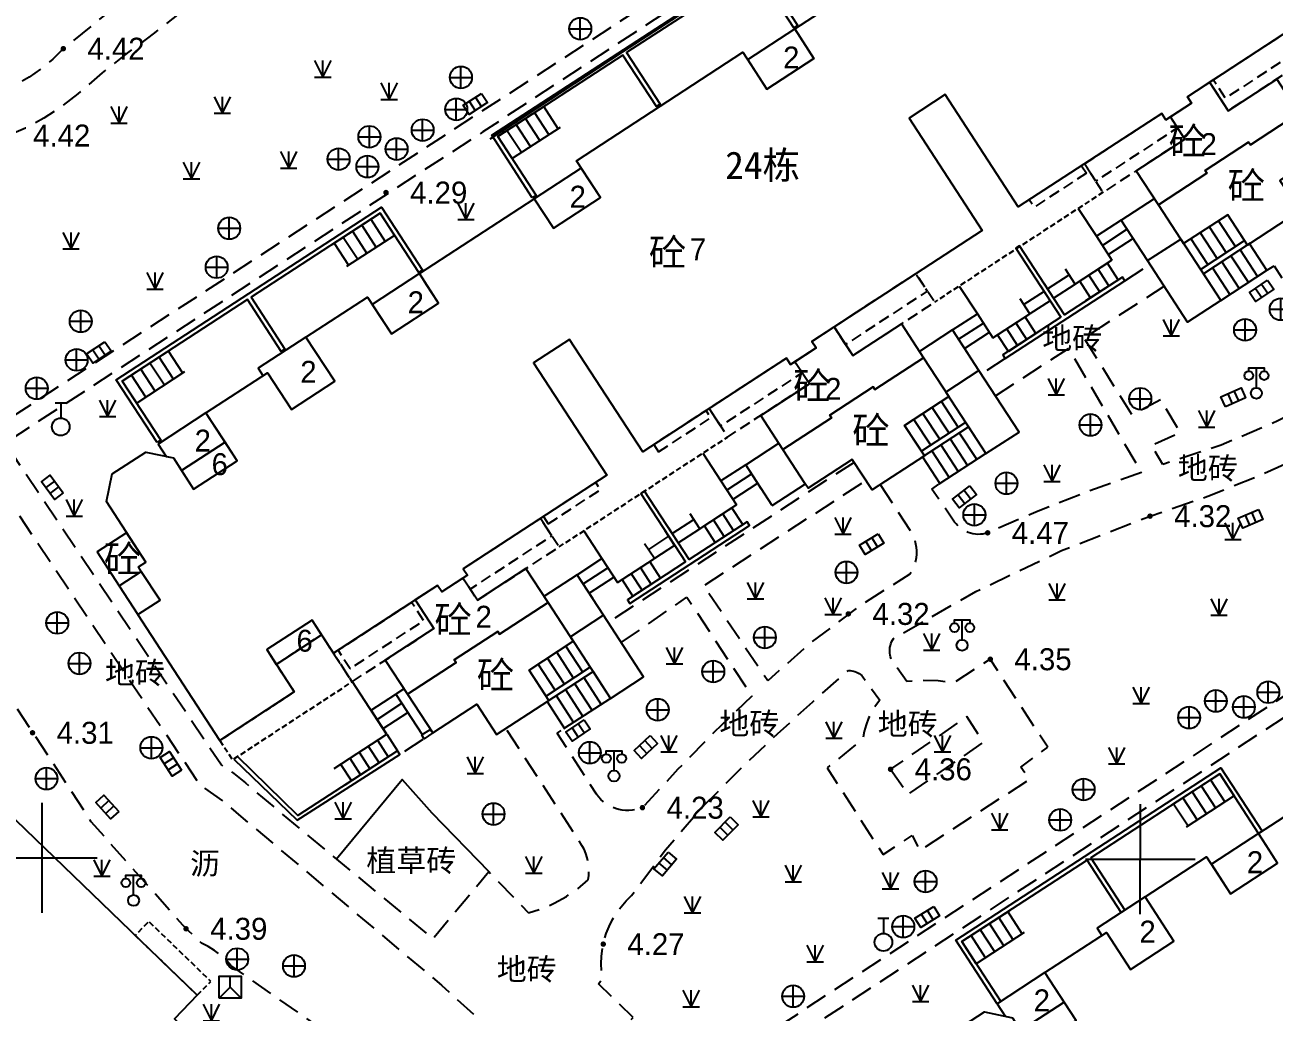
# Model space of a CAD drawing. Extents: x 99002 to 478558, y 2449839 to 2450453.
# Drawn here: x 478354.8 to 478411.7, y 2450006.7 to 2450051.6 of the extents above; entities that cross this region are included whole.
import ezdxf

# ---------------------------------------------------------------- set-up
doc = ezdxf.new("R2010")
doc.units = 0
doc.header["$LTSCALE"] = 0.5
for name, pattern in [('2', [0]), ('380403', [3, 2, -1]), ('380409-1', [1.5, 1, -0.5]), ('430600', [3, 2, -1])]:
    doc.linetypes.add(name, pattern=pattern)
doc.layers.get('0').update_dxf_attribs({"linetype": 'CONTINUOUS'})
for name, color, linetype in [('DEFAULT', 1, 'CONTINUOUS'), ('DMTZ', 3, 'CONTINUOUS'), ('TK', 7, 'CONTINUOUS'), ('ZBTZ', 3, 'CONTINUOUS'), ('交通线', 7, 'CONTINUOUS'), ('居民地点', 7, 'CONTINUOUS'), ('居民地线', 7, 'CONTINUOUS'), ('居民地面', 7, 'CONTINUOUS'), ('房屋面', 7, 'CONTINUOUS'), ('植被点', 114, 'CONTINUOUS'), ('管线点', 7, 'CONTINUOUS'), ('高程点', 7, 'CONTINUOUS')]:
    doc.layers.add(name, color=color, linetype=linetype)
doc.styles.add('方正中等线简体', font='FZZDXJW.TTF')
doc.styles.add('方正细等线简体', font='方正细等线简体.ttf')
doc.styles.add('等线体', font='simhei.ttf')
doc.styles.add('黑体', font='simhei.ttf')
doc.linetypes.add('1161', pattern='A,0,[149,AAA.SHX,S=0.15,R=0,X=0,Y=0],-1.6', length=1.6)
doc.linetypes.add('380202', pattern='A,4.5,[145,ss2007.shx,S=1,R=0,X=0,Y=1],4.5,-0.5,[146,ss2007.shx,S=1,R=0,X=0,Y=0],-0.5', length=10)
doc.linetypes.add('380203', pattern='A,8,-0.5,[147,ss2007.shx,S=1,R=0,X=0,Y=0],-1.5', length=10)

# ---------------------------------------------------------------- blocks, each defined once
blk = doc.blocks.new('3805011')
at = {"color": 0, "linetype": 'Continuous', "lineweight": -3, "flags": 128}
for points in [[(-0.7, 2), (-0.7, 2.3), (0.7, 2.3), (0.7, 2)], [(0, 0.5), (0, 2.3)]]:
    blk.add_lwpolyline(points, dxfattribs=at)
at = {"color": 0, "linetype": 'Continuous', "lineweight": -3}
for centre, radius in [((-0.7, 1.6), 0.4), ((0.7, 1.6), 0.4), ((0, 0), 0.5)]:
    blk.add_circle(centre, radius, dxfattribs=at)
blk = doc.blocks.new('8202001')
at = {"color": 0, "linetype": 'Continuous', "lineweight": -3, "flags": 128}
for points in [[(-0.75, 1.5), (0, 0)], [(0, 0), (0.75, 1.5)], [(0, 0), (0, 1.5)], [(-0.75, 0), (0.75, 0)]]:
    blk.add_lwpolyline(points, dxfattribs=at)
blk = doc.blocks.new('7201001')
at = {"linetype": '2'}
h = blk.add_hatch(color=0, dxfattribs=at)
edge = h.paths.add_edge_path(flags=0)
edge.add_arc((0, 0), 0.25, 0, 360)
blk = doc.blocks.new('5441011')
at = {"color": 0, "linetype": 'Continuous', "lineweight": -3, "flags": 128}
for points in [[(-1, 0), (1, 0)], [(0, -1), (0, 1)]]:
    blk.add_lwpolyline(points, dxfattribs=at)
at = {"color": 0, "linetype": 'Continuous', "lineweight": -3}
blk.add_circle((0, 0), 1, dxfattribs=at)
blk = doc.blocks.new('5441024')
at = {"color": 0, "linetype": 'Continuous', "lineweight": -3, "flags": 128}
blk.add_lwpolyline([(1, 0.5), (1, -0.5), (-1, -0.5), (-1, 0.5)], close=True, dxfattribs=at)
for points in [[(-0.33, 0.5), (-0.33, -0.5)], [(0.33, -0.5), (0.33, 0.5)]]:
    blk.add_lwpolyline(points, dxfattribs=at)
blk = doc.blocks.new('5430072')
at = {"color": 0, "linetype": 'Continuous', "lineweight": -3, "flags": 128}
for points in [[(-0.5, 2.2), (0.5, 2.2)], [(0, 2.2), (0, 0.8)]]:
    blk.add_lwpolyline(points, dxfattribs=at)
at = {"color": 0, "linetype": 'Continuous', "lineweight": -3}
blk.add_circle((0, 0), 0.8, dxfattribs=at)
blk = doc.blocks.new('5201054')
at = {"color": 0, "linetype": 'Continuous', "lineweight": -3, "flags": 128}
blk.add_lwpolyline([(-1, -1), (-1, 1), (1, 1), (1, -1)], close=True, dxfattribs=at)
for points in [[(-1, -1), (0, 0), (1, -1)], [(0, 0), (0, 1)]]:
    blk.add_lwpolyline(points, dxfattribs=at)

msp = doc.modelspace()

# ---------------------------------------------------------------- linework, layer by layer
at = {"layer": 'TK', "color": 7, "linetype": 'Continuous'}
for p, q in [((478355.594, 2450011.208), (478355.601, 2450016.208)), ((478405.595, 2450011.142), (478405.601, 2450016.142)), ((478353.097, 2450013.711), (478358.097, 2450013.704)), ((478403.098, 2450013.645), (478408.098, 2450013.638))]:
    msp.add_line(p, q, dxfattribs=at)
at = {"layer": 'ZBTZ', "color": 3, "linetype": '1161', "lineweight": -3, "flags": 128}
msp.add_lwpolyline([(478368.997, 2450013.657), (478371.993, 2450017.262), (478373.34, 2450015.754), (478375.928, 2450013.075)], dxfattribs=at)
at = {"layer": '交通线', "color": 4, "linetype": '430600', "lineweight": -3, "flags": 128}
for points in [[(478394.852, 2450081.681), (478396.459, 2450079.208), (478396.532, 2450079.068), (478396.616, 2450078.934), (478396.712, 2450078.809), (478396.819, 2450078.692), (478396.935, 2450078.586), (478397.061, 2450078.489), (478397.194, 2450078.405), (478397.334, 2450078.332), (478397.48, 2450078.271), (478397.631, 2450078.224), (478397.785, 2450078.189), (478397.941, 2450078.169), (478400.406, 2450079.355), (478402.823, 2450080.633), (478405.192, 2450082), (478405.394, 2450082.138), (478405.582, 2450082.294), (478405.757, 2450082.465), (478405.915, 2450082.652), (478406.056, 2450082.852), (478406.179, 2450083.063), (478406.282, 2450083.285), (478406.365, 2450083.515), (478406.427, 2450083.752), (478406.468, 2450083.993), (478406.693, 2450085.558), (478406.816, 2450087.135), (478406.836, 2450088.716), (478406.429, 2450089.681), (478405.943, 2450090.608), (478405.38, 2450091.491), (478404.744, 2450092.323), (478403.927, 2450093.7), (478403.122, 2450095.084), (478402.329, 2450096.474), (478400.955, 2450098.456), (478400.001, 2450099.911), (478399.18, 2450101.445), (478398.496, 2450103.045), (478397.852, 2450104.391), (478397.132, 2450105.699), (478396.339, 2450106.963), (478395.593, 2450107.7), (478394.779, 2450108.363), (478393.905, 2450108.944), (478390.337, 2450106.674), (478389.875, 2450106.657), (478389.416, 2450106.603), (478388.963, 2450106.514), (478388.518, 2450106.39), (478387.562, 2450105.785), (478374.708, 2450097.43), (478374.026, 2450096.992), (478370.6, 2450094.782), (478369.951, 2450094.324), (478357.607, 2450086.341), (478356.945, 2450085.872), (478353.521, 2450083.694), (478340.666, 2450075.287), (478340.002, 2450074.88), (478333.988, 2450070.987), (478331.952, 2450069.651), (478331.265, 2450068.957), (478330.641, 2450068.206), (478330.084, 2450067.404), (478329.599, 2450066.556), (478329.189, 2450065.669), (478328.858, 2450064.751), (478328.607, 2450063.807), (478328.44, 2450062.845), (478328.357, 2450061.872), (478328.358, 2450060.895), (478328.444, 2450059.922), (478328.614, 2450058.96), (478328.867, 2450058.017), (478329.201, 2450057.099), (478347.003, 2450039.842), (478348.907, 2450037.656), (478349.589, 2450036.674), (478362.784, 2450017.026), (478363.954, 2450016.185), (478364.642, 2450015.592), (478373.787, 2450007.903), (478379.173, 2450003.015), (478384.241, 2449998.212), (478396, 2449986.946), (478398.011, 2449985.022), (478399.229, 2449983.784), (478400.558, 2449982.665), (478401.986, 2449981.677), (478404.483, 2449979.905), (478416.492, 2449971.351), (478416.836, 2449970.999), (478422.449, 2449965.556), (478424.272, 2449963.329), (478425.508, 2449961.1), (478428.225, 2449958.523), (478431.459, 2449955.8), (478434.142, 2449954.42), (478445.956, 2449942.922), (478446.481, 2449942.456), (478447.043, 2449942.037), (478447.64, 2449941.668), (478448.266, 2449941.351), (478448.916, 2449941.089), (478449.587, 2449940.884), (478450.273, 2449940.737), (478450.969, 2449940.65), (478451.67, 2449940.622), (478452.371, 2449940.655), (478453.066, 2449940.748), (478453.751, 2449940.9), (478454.42, 2449941.11), (478455.7, 2449941.443), (478457.981, 2449944.485), (478458.148, 2449944.564), (478455.81, 2449948.415), (478457.924, 2449949.782), (478459.95, 2449951.084), (478462.127, 2449952.434), (478464.164, 2449953.762), (478466.248, 2449955.086), (478468.444, 2449956.513), (478471.843, 2449951.186)], [(478382.744, 2450052.306), (478415.139, 2450073.368), (478414.294, 2450075.898), (478413.395, 2450078.137), (478413.225, 2450078.504), (478413.025, 2450078.854), (478412.795, 2450079.187), (478412.539, 2450079.499), (478412.256, 2450079.787), (478411.951, 2450080.051), (478411.624, 2450080.288), (478411.278, 2450080.497), (478410.916, 2450080.675), (478410.54, 2450080.822), (478410.153, 2450080.937), (478409.757, 2450081.018), (478409.356, 2450081.066), (478408.953, 2450081.079), (478408.549, 2450081.058), (478408.149, 2450081.003), (478407.909, 2450080.985), (478407.67, 2450080.945), (478407.437, 2450080.885), (478407.209, 2450080.804), (478406.99, 2450080.703), (478406.781, 2450080.583), (478406.583, 2450080.444), (478405.297, 2450079.653), (478403.985, 2450078.904), (478402.649, 2450078.199), (478400.678, 2450077.24), (478398.718, 2450076.259), (478396.769, 2450075.254), (478394.743, 2450074.13), (478392.793, 2450072.875), (478390.929, 2450071.497), (478390.641, 2450071.259), (478392.668, 2450068.212), (478394.751, 2450069.592), (478396.697, 2450066.692), (478390.623, 2450062.723), (478388.678, 2450065.664), (478390.741, 2450067.419), (478389.103, 2450069.992), (478388.12, 2450069.182), (478386.459, 2450067.782), (478384.689, 2450066.524), (478382.82, 2450065.416), (478380.866, 2450064.467), (478377.103, 2450062.588), (478374.569, 2450061.348), (478373.107, 2450060.627), (478371.681, 2450059.839), (478370.291, 2450058.987), (478368.701, 2450057.816), (478367.149, 2450056.594), (478365.637, 2450055.324), (478364.017, 2450053.904), (478362.358, 2450052.529), (478360.661, 2450051.202), (478359.486, 2450050.329), (478358.338, 2450049.42), (478357.219, 2450048.475), (478356.472, 2450047.883), (478355.676, 2450047.357), (478354.837, 2450046.902), (478353.962, 2450046.522), (478353.057, 2450046.219), (478352.13, 2450045.995), (478351.187, 2450045.852), (478351.056, 2450045.802), (478350.93, 2450045.741), (478350.809, 2450045.67), (478350.695, 2450045.588), (478350.589, 2450045.497), (478350.49, 2450045.397), (478350.401, 2450045.289), (478350.321, 2450045.174), (478350.251, 2450045.052), (478350.192, 2450044.925), (478350.145, 2450044.793), (478350.108, 2450044.658), (478350.084, 2450044.52), (478350.071, 2450044.38), (478350.07, 2450044.24), (478350.081, 2450044.101), (478350.104, 2450043.962), (478350.139, 2450043.827), (478350.186, 2450043.694), (478350.561, 2450043.279), (478347.97, 2450040.737), (478349.612, 2450038.845), (478350.702, 2450037.361), (478353.455, 2450033.263)], [(478417.899, 2450059.761), (478421.332, 2450062.401), (478420.894, 2450062.833), (478420.443, 2450063.253), (478419.981, 2450063.658), (478419.249, 2450064.252), (478418.574, 2450064.908), (478417.96, 2450065.622), (478417.412, 2450066.388), (478416.935, 2450067.2), (478416.533, 2450068.052), (478416.208, 2450068.935), (478415.964, 2450069.845), (478415.8, 2450070.751), (478415.608, 2450071.652), (478415.388, 2450072.547), (478404.979, 2450065.758), (478392.146, 2450057.456), (478388.003, 2450054.792), (478375.667, 2450046.742), (478353.919, 2450032.573), (478363.758, 2450017.934), (478364.321, 2450017.54), (478364.86, 2450017.114), (478365.372, 2450016.656), (478373.392, 2450010.02), (478375.928, 2450013.075), (478377.744, 2450011.195), (478378.341, 2450011.389), (478378.916, 2450011.639), (478379.465, 2450011.943), (478379.982, 2450012.298), (478380.462, 2450012.701), (478380.489, 2450012.903), (478380.497, 2450013.107), (478380.487, 2450013.311), (478380.459, 2450013.513), (478380.413, 2450013.711), (478380.35, 2450013.905), (478380.269, 2450014.093), (478380.172, 2450014.272), (478376.714, 2450019.591)], [(478359.037, 2450058.413), (478360.81, 2450055.684), (478360.882, 2450055.596), (478360.947, 2450055.503), (478361.003, 2450055.404), (478361.049, 2450055.3), (478361.087, 2450055.193), (478361.114, 2450055.083), (478361.132, 2450054.971), (478361.14, 2450054.858), (478361.138, 2450054.744), (478361.125, 2450054.632), (478361.103, 2450054.52), (478361.071, 2450054.411), (478361.029, 2450054.306), (478360.978, 2450054.204), (478360.919, 2450054.108), (478360.851, 2450054.017), (478360.775, 2450053.933), (478356.563, 2450050.522), (478356.083, 2450050.047), (478355.563, 2450049.616), (478355.008, 2450049.232), (478354.422, 2450048.897), (478353.809, 2450048.614), (478353.173, 2450048.386), (478351.692, 2450047.999), (478350.193, 2450047.682), (478348.682, 2450047.436), (478347.77, 2450047.425), (478346.861, 2450047.48), (478345.957, 2450047.6), (478344.208, 2450049.201), (478341.662, 2450046.622), (478330.538, 2450057.619), (478330.005, 2450061.922), (478329.933, 2450062.484), (478329.909, 2450063.05), (478329.932, 2450063.615), (478330.002, 2450064.177), (478330.119, 2450064.731), (478330.283, 2450065.273), (478330.49, 2450065.799), (478330.742, 2450066.307), (478331.034, 2450066.791), (478331.367, 2450067.249), (478331.736, 2450067.678), (478332.805, 2450068.367), (478333.134, 2450068.213), (478334.075, 2450068.865), (478336.324, 2450065.676), (478336.89, 2450066.01), (478337.709, 2450064.897), (478338.692, 2450065.536)], [(478397.838, 2449995.022), (478392.92, 2449991.671), (478391.604, 2449992.925), (478380.129, 2450003.952), (478382.509, 2450006.439), (478380.927, 2450007.97), (478381.106, 2450008.182), (478381.062, 2450008.53), (478381.047, 2450008.88), (478381.061, 2450009.23), (478381.105, 2450009.578), (478381.178, 2450009.921), (478381.279, 2450010.256), (478381.409, 2450010.582), (478381.565, 2450010.896), (478381.747, 2450011.195), (478381.954, 2450011.478), (478382.184, 2450011.743), (478382.436, 2450011.987), (478383.982, 2450014.068), (478385.676, 2450016.031), (478387.508, 2450017.866), (478389.08, 2450019.352), (478390.682, 2450020.806), (478392.312, 2450022.228), (478392.386, 2450022.227), (478392.459, 2450022.219), (478392.532, 2450022.205), (478392.602, 2450022.185), (478392.671, 2450022.158), (478392.738, 2450022.126), (478392.801, 2450022.089), (478392.861, 2450022.045), (478392.916, 2450021.997), (478392.968, 2450021.944), (478393.73, 2450020.875), (478393.536, 2450020.619), (478393.367, 2450020.345), (478393.225, 2450020.057), (478393.11, 2450019.756), (478393.023, 2450019.446), (478392.966, 2450019.129), (478391.338, 2450017.792), (478393.892, 2450013.849), (478395.212, 2450014.713), (478395.557, 2450014.045), (478400.549, 2450017.27), (478400.153, 2450017.83), (478401.379, 2450018.736), (478398.766, 2450022.742), (478397.098, 2450021.675), (478396.391, 2450021.755), (478395.68, 2450021.774), (478394.97, 2450021.731), (478394.287, 2450022.686), (478394.253, 2450022.766), (478394.225, 2450022.849), (478394.205, 2450022.933), (478394.192, 2450023.019), (478394.187, 2450023.106), (478394.189, 2450023.194), (478394.199, 2450023.28), (478394.216, 2450023.366), (478394.24, 2450023.449), (478394.271, 2450023.531), (478394.309, 2450023.609), (478394.354, 2450023.684), (478398.109, 2450025.824), (478402.01, 2450027.684), (478406.038, 2450029.252), (478408.665, 2450030.16), (478411.244, 2450031.196), (478413.768, 2450032.358), (478415.756, 2450033.407), (478417.652, 2450034.613), (478419.444, 2450035.969), (478420.769, 2450036.923), (478422.088, 2450037.884), (478423.403, 2450038.852), (478424.676, 2450040.124), (478425.954, 2450041.39), (478427.237, 2450042.651), (478427.874, 2450043.223), (478428.566, 2450043.728), (478429.305, 2450044.162), (478429.764, 2450044.073), (478430.23, 2450044.024), (478430.698, 2450044.014), (478431.165, 2450044.044), (478431.628, 2450044.114), (478432.083, 2450044.223), (478432.527, 2450044.371), (478432.957, 2450044.556), (478433.37, 2450044.776), (478433.762, 2450045.031), (478434.132, 2450045.318), (478434.475, 2450045.636), (478434.791, 2450045.982), (478435.075, 2450046.354), (478435.328, 2450046.748), (478435.545, 2450047.162), (478435.727, 2450047.594), (478435.871, 2450048.039), (478435.977, 2450048.495), (478437.3, 2450049.4), (478438.638, 2450050.283), (478439.991, 2450051.144), (478442.062, 2450052.35), (478444.015, 2450053.739), (478445.835, 2450055.298), (478447.661, 2450056.764), (478449.351, 2450058.385), (478450.893, 2450060.147), (478452.906, 2450059.695), (478456.49, 2450057.895)], [(478382.744, 2450052.306), (478353.455, 2450033.263)], [(478446.569, 2450043.421), (478426.908, 2450030.7), (478386.365, 2450004.225), (478385.698, 2450003.544)], [(478386.319, 2450003.007), (478386.951, 2450003.615), (478426.202, 2450029.286), (478426.914, 2450029.737), (478431.011, 2450032.396), (478443.129, 2450040.269), (478443.853, 2450040.689), (478446.982, 2450042.738)], [(478411.393, 2450040.455), (478411.684, 2450040.643), (478413.994, 2450037.064), (478414.113, 2450036.892), (478414.216, 2450036.71), (478414.303, 2450036.52), (478414.372, 2450036.323), (478414.424, 2450036.121), (478414.457, 2450035.915), (478414.472, 2450035.706), (478414.469, 2450035.498), (478414.447, 2450035.29), (478414.407, 2450035.085), (478414.348, 2450034.884), (478411.863, 2450033.584), (478409.281, 2450032.486), (478406.62, 2450031.6), (478406.105, 2450032.475), (478407.406, 2450033.069), (478406.52, 2450034.553), (478405.219, 2450033.849), (478403.038, 2450037.352), (478406.678, 2450039.723)], [(478404.894, 2450039.961), (478406.037, 2450040.706)], [(478399.003, 2450034.723), (478402.325, 2450036.887), (478405.644, 2450031.245), (478403.285, 2450030.395), (478400.952, 2450029.477), (478398.646, 2450028.492), (478398.537, 2450028.461), (478398.426, 2450028.439), (478398.314, 2450028.426), (478398.201, 2450028.423), (478398.088, 2450028.43), (478397.976, 2450028.447), (478397.866, 2450028.472), (478397.759, 2450028.508), (478397.655, 2450028.552), (478397.555, 2450028.605), (478397.46, 2450028.666), (478397.371, 2450028.735), (478397.288, 2450028.811), (478397.211, 2450028.895), (478397.142, 2450028.984), (478396.109, 2450030.485), (478396.429, 2450030.705)], [(478399.444, 2450036.418), (478398.359, 2450035.711)], [(478392.57, 2450031.7), (478381.368, 2450024.418)], [(478393.759, 2450030.696), (478395.206, 2450028.446), (478395.271, 2450028.3), (478395.324, 2450028.149), (478395.363, 2450027.994), (478395.389, 2450027.836), (478395.401, 2450027.677), (478395.399, 2450027.517), (478395.383, 2450027.358), (478395.353, 2450027.201), (478395.31, 2450027.048), (478395.253, 2450026.898), (478395.184, 2450026.754), (478395.102, 2450026.617), (478392.82, 2450025.169), (478390.658, 2450023.546), (478388.631, 2450021.758), (478385.715, 2450026.087), (478393.104, 2450030.879)], [(478366.369, 2450002.041), (478367.285, 2450002.975), (478367.986, 2450002.316), (478369.447, 2450003.703), (478370.365, 2450002.782), (478371.336, 2450003.802), (478364.19, 2450008.809), (478363.964, 2450009.06), (478363.716, 2450009.289), (478363.448, 2450009.494), (478363.162, 2450009.673), (478362.86, 2450009.824), (478362.153, 2450010.476), (478357.837, 2450015.341), (478353.072, 2450022.63), (478351.348, 2450025.169), (478350.815, 2450025.994)], [(478381.965, 2450023.503), (478384.95, 2450025.563), (478387.91, 2450021.066), (478386.197, 2450019.424), (478384.537, 2450017.731), (478382.929, 2450015.987), (478382.781, 2450015.934), (478382.628, 2450015.895), (478382.473, 2450015.869), (478382.316, 2450015.858), (478382.159, 2450015.86), (478382.002, 2450015.877), (478381.848, 2450015.908), (478381.697, 2450015.953), (478381.551, 2450016.011), (478381.411, 2450016.081), (478381.277, 2450016.164), (478381.151, 2450016.259), (478381.035, 2450016.365), (478380.928, 2450016.481), (478380.833, 2450016.605), (478379.046, 2450019.382), (478379.336, 2450019.569)], [(478372.935, 2450019.092), (478371.884, 2450018.408)]]:
    msp.add_lwpolyline(points, dxfattribs=at)
msp.add_lwpolyline([(478394.224, 2450017.735), (478395.022, 2450016.585), (478398.444, 2450018.955), (478397.7, 2450020.135)], close=True, dxfattribs=at)
at = {"layer": '居民地线', "color": 6, "linetype": 'Continuous', "lineweight": -3, "ltscale": 0.5, "flags": 128}
for points in [[(478377.914, 2450043.739), (478376.066, 2450046.584), (478388.138, 2450054.435), (478389.99, 2450051.586), (478389.823, 2450051.477), (478388.078, 2450054.16), (478382.21, 2450050.343), (478383.736, 2450047.996), (478383.569, 2450047.887), (478382.042, 2450050.234), (478376.342, 2450046.527), (478378.083, 2450043.849)], [(478360.834, 2450032.597), (478358.975, 2450035.458), (478371.047, 2450043.31), (478372.91, 2450040.445), (478372.742, 2450040.336), (478370.987, 2450043.035), (478365.119, 2450039.218), (478366.655, 2450036.856), (478366.487, 2450036.747), (478364.951, 2450039.109), (478359.25, 2450035.401), (478361.003, 2450032.708)], [(478373.379, 2450019.388), (478372.987, 2450019.125), (478372.878, 2450019.293), (478373.272, 2450019.551)], [(478364.322, 2450018.201), (478367.21, 2450015.422), (478371.884, 2450018.408), (478371.775, 2450018.576), (478367.244, 2450015.636), (478364.494, 2450018.313)], [(478399.072, 2450007.063), (478397.196, 2450009.951), (478409.268, 2450017.802), (478411.145, 2450014.916), (478410.977, 2450014.807), (478409.208, 2450017.527), (478403.34, 2450013.71), (478404.891, 2450011.325), (478404.723, 2450011.216), (478403.172, 2450013.601), (478397.472, 2450009.894), (478399.241, 2450007.173)]]:
    msp.add_lwpolyline(points, close=True, dxfattribs=at)
at = {"layer": '居民地线', "color": 6, "linetype": '380203', "lineweight": -3, "ltscale": 0.5, "flags": 128}
msp.add_lwpolyline([(478375.992, 2450046.414), (478382.028, 2450050.384), (478388.193, 2450054.392), (478388.999, 2450053.176)], dxfattribs=at)
at = {"layer": '居民地线', "color": 6, "linetype": 'Continuous', "lineweight": -3, "ltscale": 0.5, "flags": 128}
for points in [[(478376.342, 2450046.527), (478378.521, 2450047.944)], [(478378.673, 2450046.611), (478378.018, 2450047.617)], [(478379.092, 2450046.883), (478378.437, 2450047.89)], [(478377.835, 2450046.065), (478377.18, 2450047.072)], [(478378.254, 2450046.338), (478377.599, 2450047.345)], [(478376.996, 2450045.52), (478376.342, 2450046.527)], [(478377.416, 2450045.793), (478376.761, 2450046.799)], [(478379.176, 2450046.938), (478376.996, 2450045.52)], [(478368.807, 2450041.617), (478370.987, 2450043.035)], [(478370.149, 2450042.489), (478370.803, 2450041.483)], [(478370.568, 2450042.762), (478371.222, 2450041.756)], [(478370.987, 2450043.035), (478371.641, 2450042.029)], [(478404.724, 2450042.725), (478403.597, 2450041.992)], [(478405.433, 2450041.635), (478404.724, 2450042.725)], [(478409.575, 2450042.97), (478407.564, 2450041.66)], [(478409.926, 2450041.516), (478409.156, 2450042.697)], [(478410.345, 2450041.789), (478409.575, 2450042.97)], [(478369.31, 2450041.944), (478369.965, 2450040.938)], [(478371.641, 2450042.029), (478369.462, 2450040.61)], [(478369.73, 2450042.217), (478370.384, 2450041.21)], [(478403.597, 2450041.992), (478404.306, 2450040.901)], [(478404.997, 2450042.306), (478403.87, 2450041.572)], [(478409.088, 2450040.97), (478408.318, 2450042.152)], [(478409.507, 2450041.243), (478408.737, 2450042.425)], [(478368.891, 2450041.672), (478369.546, 2450040.665)], [(478401.975, 2450038.303), (478399.335, 2450036.585), (478399.444, 2450036.418), (478404.893, 2450039.962), (478404.784, 2450040.13), (478402.143, 2450038.412), (478400.098, 2450041.556), (478399.931, 2450041.446), (478401.975, 2450038.303)], [(478405.269, 2450041.887), (478404.142, 2450041.153)], [(478408.669, 2450040.697), (478407.899, 2450041.879)], [(478408.334, 2450040.479), (478410.345, 2450041.789)], [(478410.601, 2450041.67), (478408.465, 2450040.278)], [(478410.14, 2450041.37), (478410.932, 2450040.155)], [(478410.559, 2450041.643), (478411.351, 2450040.428)], [(478409.303, 2450040.824), (478410.094, 2450039.609)], [(478409.722, 2450041.097), (478410.513, 2450039.882)], [(478401.376, 2450039.592), (478402.357, 2450040.23)], [(478402.63, 2450039.811), (478402.188, 2450040.49)], [(478404.097, 2450040.765), (478402.63, 2450039.811)], [(478403.749, 2450039.466), (478403.258, 2450040.22)], [(478404.168, 2450039.738), (478403.677, 2450040.492)], [(478404.587, 2450040.01), (478404.097, 2450040.765)], [(478408.465, 2450040.278), (478409.256, 2450039.063)], [(478408.884, 2450040.551), (478409.675, 2450039.336)], [(478409.256, 2450039.063), (478411.393, 2450040.455)], [(478401.044, 2450039.735), (478401.485, 2450039.056)], [(478401.207, 2450039.852), (478401.649, 2450039.173)], [(478401.649, 2450039.173), (478402.63, 2450039.811)], [(478403.329, 2450039.193), (478402.839, 2450039.947)], [(478403.12, 2450039.057), (478404.587, 2450040.01)], [(478400.563, 2450038.456), (478400.122, 2450039.136)], [(478401.213, 2450039.476), (478400.291, 2450038.876)], [(478401.485, 2450039.056), (478400.563, 2450038.456)], [(478397.05, 2450037.724), (478398.177, 2450038.457)], [(478397.322, 2450037.304), (478398.45, 2450038.037)], [(478398.177, 2450038.457), (478398.886, 2450037.366)], [(478399.096, 2450037.502), (478400.563, 2450038.456)], [(478400.425, 2450037.294), (478399.934, 2450038.048)], [(478400.844, 2450037.567), (478400.354, 2450038.32)], [(478397.759, 2450036.634), (478397.05, 2450037.724)], [(478397.595, 2450036.885), (478398.723, 2450037.618)], [(478399.587, 2450036.748), (478399.096, 2450037.502)], [(478400.006, 2450037.021), (478399.515, 2450037.775)], [(478401.053, 2450037.703), (478399.587, 2450036.748)], [(478359.25, 2450035.401), (478361.43, 2450036.819)], [(478361.582, 2450035.485), (478360.927, 2450036.492)], [(478362.001, 2450035.758), (478361.346, 2450036.765)], [(478360.325, 2450034.667), (478359.67, 2450035.674)], [(478362.085, 2450035.812), (478359.905, 2450034.395)], [(478360.744, 2450034.94), (478360.089, 2450035.947)], [(478361.163, 2450035.213), (478360.508, 2450036.219)], [(478359.905, 2450034.395), (478359.25, 2450035.401)], [(478394.862, 2450033.384), (478396.873, 2450034.695)], [(478396.888, 2450033.022), (478396.119, 2450034.203)], [(478397.307, 2450033.295), (478396.538, 2450034.476)], [(478395.632, 2450032.203), (478394.862, 2450033.384)], [(478396.051, 2450032.476), (478395.281, 2450033.657)], [(478397.643, 2450033.513), (478395.632, 2450032.203)], [(478396.469, 2450032.749), (478395.7, 2450033.93)], [(478395.637, 2450031.92), (478397.774, 2450033.312)], [(478397.355, 2450033.039), (478398.146, 2450031.824)], [(478397.774, 2450033.312), (478398.565, 2450032.097)], [(478396.517, 2450032.493), (478397.308, 2450031.278)], [(478396.936, 2450032.766), (478397.727, 2450031.551)], [(478395.679, 2450031.947), (478396.47, 2450030.732)], [(478396.098, 2450032.22), (478396.889, 2450031.005)], [(478398.565, 2450032.097), (478396.429, 2450030.705)], [(478387.631, 2450031.589), (478386.504, 2450030.855)], [(478387.904, 2450031.17), (478386.777, 2450030.436)], [(478388.34, 2450030.499), (478387.631, 2450031.589)], [(478386.504, 2450030.855), (478387.214, 2450029.765)], [(478388.177, 2450030.75), (478387.05, 2450030.016)], [(478384.883, 2450027.167), (478382.242, 2450025.449), (478382.351, 2450025.281), (478387.8, 2450028.826), (478387.691, 2450028.993), (478385.051, 2450027.276), (478383.027, 2450030.388), (478382.859, 2450030.279), (478384.883, 2450027.167)], [(478387.004, 2450029.628), (478385.537, 2450028.674)], [(478387.495, 2450028.874), (478387.004, 2450029.628)], [(478384.283, 2450028.455), (478385.264, 2450029.093)], [(478385.537, 2450028.674), (478385.095, 2450029.353)], [(478386.027, 2450027.921), (478387.495, 2450028.874)], [(478386.656, 2450028.329), (478386.166, 2450029.083)], [(478387.075, 2450028.602), (478386.585, 2450029.356)], [(478384.12, 2450028.339), (478383.198, 2450027.739)], [(478383.951, 2450028.599), (478384.393, 2450027.92)], [(478384.114, 2450028.715), (478384.556, 2450028.036)], [(478384.556, 2450028.036), (478385.537, 2450028.674)], [(478386.237, 2450028.057), (478385.747, 2450028.811)], [(478383.471, 2450027.32), (478383.029, 2450027.999)], [(478384.393, 2450027.92), (478383.471, 2450027.32)], [(478379.957, 2450026.587), (478381.085, 2450027.32)], [(478381.085, 2450027.32), (478381.794, 2450026.23)], [(478382.004, 2450026.366), (478383.471, 2450027.32)], [(478383.751, 2450026.43), (478383.261, 2450027.184)], [(478380.666, 2450025.497), (478379.957, 2450026.587)], [(478380.23, 2450026.168), (478381.357, 2450026.901)], [(478382.913, 2450025.884), (478382.423, 2450026.639)], [(478383.961, 2450026.567), (478382.494, 2450025.612)], [(478383.332, 2450026.157), (478382.842, 2450026.911)], [(478380.502, 2450025.749), (478381.63, 2450026.481)], [(478382.494, 2450025.612), (478382.004, 2450026.366)], [(478377.769, 2450022.248), (478379.78, 2450023.558)], [(478380.215, 2450022.159), (478379.445, 2450023.34)], [(478379.377, 2450021.613), (478378.607, 2450022.794)], [(478379.796, 2450021.886), (478379.026, 2450023.067)], [(478378.539, 2450021.067), (478377.769, 2450022.248)], [(478378.958, 2450021.34), (478378.188, 2450022.521)], [(478380.55, 2450022.377), (478378.539, 2450021.067)], [(478378.544, 2450020.784), (478380.681, 2450022.176)], [(478380.681, 2450022.176), (478381.473, 2450020.961)], [(478379.843, 2450021.63), (478380.635, 2450020.415)], [(478380.262, 2450021.903), (478381.054, 2450020.688)], [(478370.576, 2450020.42), (478371.707, 2450021.156)], [(478371.707, 2450021.156), (478372.416, 2450020.066)], [(478379.005, 2450021.084), (478379.797, 2450019.869)], [(478381.473, 2450020.961), (478379.336, 2450019.569)], [(478379.424, 2450021.357), (478380.216, 2450020.142)], [(478371.285, 2450019.329), (478370.576, 2450020.42)], [(478370.848, 2450020.001), (478371.98, 2450020.737)], [(478371.121, 2450019.582), (478372.252, 2450020.318)], [(478378.586, 2450020.811), (478379.378, 2450019.596)], [(478368.887, 2450017.77), (478371.285, 2450019.329)], [(478371.285, 2450019.329), (478371.775, 2450018.576)], [(478370.447, 2450018.784), (478370.937, 2450018.03)], [(478370.866, 2450019.057), (478371.356, 2450018.303)], [(478371.775, 2450018.576), (478369.378, 2450017.016)], [(478369.608, 2450018.239), (478370.099, 2450017.485)], [(478370.028, 2450018.511), (478370.518, 2450017.758)], [(478369.189, 2450017.966), (478369.679, 2450017.213)], [(478407.028, 2450016.109), (478409.208, 2450017.527)], [(478409.208, 2450017.527), (478409.862, 2450016.521)], [(478408.37, 2450016.982), (478409.024, 2450015.975)], [(478408.789, 2450017.254), (478409.443, 2450016.248)], [(478407.531, 2450016.436), (478408.186, 2450015.43)], [(478409.862, 2450016.521), (478407.683, 2450015.102)], [(478407.951, 2450016.709), (478408.605, 2450015.703)], [(478407.112, 2450016.164), (478407.767, 2450015.157)], [(478397.472, 2450009.894), (478399.651, 2450011.311)], [(478400.222, 2450010.25), (478399.567, 2450011.257)], [(478399.384, 2450009.705), (478398.729, 2450010.712)], [(478399.803, 2450009.977), (478399.148, 2450010.984)], [(478398.546, 2450009.16), (478397.891, 2450010.166)], [(478400.306, 2450010.304), (478398.126, 2450008.887)], [(478398.965, 2450009.432), (478398.31, 2450010.439)], [(478398.126, 2450008.887), (478397.472, 2450009.894)]]:
    msp.add_lwpolyline(points, dxfattribs=at)
at = {"layer": '居民地线', "color": 6, "linetype": '380409-1', "lineweight": -3, "ltscale": 0.5, "flags": 128}
for points in [[(478403.9, 2450043.987), (478396.225, 2450038.987)], [(478379.132, 2450027.85), (478386.807, 2450032.851)]]:
    msp.add_lwpolyline(points, dxfattribs=at)
at = {"layer": '居民地线', "color": 6, "linetype": '380202', "lineweight": -3, "ltscale": 0.5, "flags": 128}
for points in [[(478405.924, 2450040.88), (478404.724, 2450042.725), (478406.236, 2450043.706)], [(478402.773, 2450043.258), (478403.597, 2450041.992)], [(478405.924, 2450040.88), (478407.438, 2450041.854)], [(478404.306, 2450040.901), (478402.63, 2450039.811), (478402.188, 2450040.49)], [(478397.354, 2450039.723), (478398.177, 2450038.457)], [(478398.886, 2450037.366), (478400.563, 2450038.456), (478400.122, 2450039.136)], [(478398.25, 2450035.878), (478397.05, 2450037.724), (478395.54, 2450036.74)], [(478388.832, 2450029.743), (478387.631, 2450031.589), (478389.143, 2450032.57)], [(478385.681, 2450032.121), (478386.504, 2450030.855)], [(478388.832, 2450029.743), (478390.345, 2450030.718)], [(478387.214, 2450029.765), (478385.537, 2450028.674), (478385.095, 2450029.353)], [(478380.261, 2450028.586), (478381.085, 2450027.32)], [(478381.794, 2450026.23), (478383.471, 2450027.32), (478383.029, 2450027.999)], [(478381.157, 2450024.742), (478379.957, 2450026.587), (478378.447, 2450025.603)], [(478359.11, 2450026.084), (478359.961, 2450024.777)], [(478371.284, 2450019.33), (478369.731, 2450021.719)], [(478372.054, 2450021.381), (478371.707, 2450021.156), (478372.907, 2450019.312), (478373.242, 2450019.53)]]:
    msp.add_lwpolyline(points, dxfattribs=at)
at = {"layer": '居民地线', "color": 6, "linetype": '380409-1', "lineweight": -3, "ltscale": 0.5, "flags": 128}
for points in [[(478363.695, 2450019.046), (478364.268, 2450018.166), (478369.714, 2450021.715), (478368.322, 2450023.851), (478366.261, 2450022.508), (478367.08, 2450021.251)], [(478362.664, 2450007.452), (478363.276, 2450008.084), (478360.457, 2450010.808), (478359.841, 2450010.168)]]:
    msp.add_lwpolyline(points, close=True, dxfattribs=at)
at = {"layer": '居民地面', "color": 6, "linetype": '380403', "lineweight": -3, "ltscale": 0.5, "flags": 128}
for points in [[(478408.751, 2450048.998), (478412.471, 2450051.422), (478413.317, 2450050.123), (478409.597, 2450047.699)], [(478408.919, 2450049.107), (478412.262, 2450051.285), (478412.808, 2450050.448), (478409.464, 2450048.269)], [(478403.053, 2450045.286), (478406.572, 2450047.579), (478406.764, 2450047.285), (478406.965, 2450047.416), (478407.292, 2450046.914), (478403.572, 2450044.49)], [(478403.053, 2450045.286), (478406.572, 2450047.579), (478406.764, 2450047.285), (478406.965, 2450047.416), (478407.62, 2450046.411), (478403.9, 2450043.987)], [(478403.138, 2450044.863), (478400.758, 2450043.313), (478400.54, 2450043.648), (478402.919, 2450045.199)], [(478391.658, 2450037.862), (478395.379, 2450040.286), (478395.897, 2450039.49), (478392.177, 2450037.066)], [(478395.379, 2450040.286), (478391.658, 2450037.862), (478392.505, 2450036.563), (478396.225, 2450038.987)], [(478385.961, 2450034.15), (478389.48, 2450036.442), (478389.671, 2450036.149), (478389.872, 2450036.28), (478390.2, 2450035.777), (478386.479, 2450033.354)], [(478385.961, 2450034.15), (478386.807, 2450032.851), (478390.527, 2450035.275), (478389.872, 2450036.28), (478389.671, 2450036.149), (478389.48, 2450036.442)], [(478383.666, 2450032.177), (478386.045, 2450033.727), (478385.827, 2450034.062), (478383.447, 2450032.512)], [(478378.638, 2450028.901), (478381.018, 2450030.452), (478380.8, 2450030.787), (478378.42, 2450029.237)], [(478378.286, 2450029.149), (478374.767, 2450026.856), (478374.958, 2450026.563), (478374.757, 2450026.432), (478375.084, 2450025.929), (478378.805, 2450028.353)], [(478378.286, 2450029.149), (478374.767, 2450026.856), (478374.958, 2450026.563), (478374.757, 2450026.432), (478375.412, 2450025.427), (478379.132, 2450027.85)], [(478372.588, 2450025.437), (478368.868, 2450023.013), (478369.714, 2450021.715), (478373.435, 2450024.138)], [(478372.421, 2450025.328), (478369.078, 2450023.15), (478369.624, 2450022.312), (478372.967, 2450024.49)]]:
    msp.add_lwpolyline(points, close=True, dxfattribs=at)
at = {"layer": '房屋面', "color": 6, "linetype": 'Continuous', "lineweight": -3, "ltscale": 0.5, "flags": 128}
for points in [[(478412.471, 2450051.422), (478407.737, 2450048.338), (478407.928, 2450048.044), (478406.764, 2450047.285), (478406.572, 2450047.579), (478400.037, 2450043.321), (478396.707, 2450048.432), (478395.065, 2450047.362), (478398.395, 2450042.251), (478390.645, 2450037.201), (478390.836, 2450036.908), (478389.671, 2450036.149), (478389.48, 2450036.442), (478382.945, 2450032.184), (478379.615, 2450037.295), (478377.972, 2450036.225), (478381.302, 2450031.114), (478374.767, 2450026.856), (478374.958, 2450026.563), (478373.793, 2450025.804), (478373.602, 2450026.098), (478368.868, 2450023.013), (478367.886, 2450024.521), (478365.825, 2450023.179), (478367.08, 2450021.251), (478363.695, 2450019.046), (478359.961, 2450024.777), (478360.967, 2450025.432), (478360.115, 2450026.739), (478359.984, 2450026.94), (478360.319, 2450027.159), (478358.524, 2450029.914), (478358.79, 2450031.175), (478360.313, 2450032.167), (478361.574, 2450031.901), (478362.496, 2450030.486), (478364.473, 2450031.775), (478363.054, 2450033.953), (478365.852, 2450035.776), (478366.944, 2450034.101), (478368.921, 2450035.389), (478367.611, 2450037.4), (478370.41, 2450039.223), (478371.501, 2450037.547), (478373.646, 2450038.945), (478372.773, 2450040.286), (478378.001, 2450043.692), (478378.875, 2450042.351), (478381.02, 2450043.749), (478379.928, 2450045.425), (478387.502, 2450050.36), (478388.594, 2450048.684), (478390.739, 2450050.081), (478389.865, 2450051.422), (478395.094, 2450054.828)], [(478402.669, 2450006.301), (478401.252, 2450008.481), (478404.052, 2450010.302), (478405.142, 2450008.625), (478407.12, 2450009.912), (478405.812, 2450011.924), (478408.612, 2450013.745), (478409.702, 2450012.068), (478411.848, 2450013.464), (478410.976, 2450014.806), (478416.207, 2450018.208)], [(478352.214, 2450017.504), (478362.664, 2450007.452), (478361.625, 2450006.371), (478365.589, 2450002.558), (478365.104, 2450002.053), (478372.931, 2449994.525), (478373.416, 2449995.03), (478378.562, 2449990.08), (478374.403, 2449985.755), (478377.978, 2449982.317), (478378.532, 2449982.894), (478379.282, 2449982.173), (478378.727, 2449981.596), (478394.843, 2449966.096), (478396.41, 2449967.725), (478395.977, 2449968.141), (478398.57, 2449970.836), (478402.491, 2449967.065)], [(478396.986, 2450005.706), (478398.509, 2450006.697), (478399.77, 2450006.43)]]:
    msp.add_lwpolyline(points, dxfattribs=at)
for points in [[(478390.739, 2450050.081), (478388.594, 2450048.684), (478387.72, 2450050.024), (478389.865, 2450051.422)], [(478405.408, 2450044.97), (478407.62, 2450046.411), (478406.965, 2450047.416), (478407.928, 2450048.044), (478407.737, 2450048.338), (478408.751, 2450048.998), (478409.597, 2450047.699), (478411.809, 2450049.141), (478412.819, 2450047.59), (478410.607, 2450046.149), (478410.525, 2450046.275), (478408.548, 2450044.987), (478408.63, 2450044.861), (478406.418, 2450043.42)], [(478406.418, 2450043.42), (478408.63, 2450044.861), (478408.548, 2450044.987), (478410.525, 2450046.275), (478410.607, 2450046.149), (478412.819, 2450047.59), (478413.965, 2450045.831), (478411.954, 2450044.521), (478412.855, 2450043.138), (478410.476, 2450041.588), (478409.575, 2450042.97), (478407.564, 2450041.66), (478407.433, 2450041.861)], [(478378.875, 2450042.351), (478381.02, 2450043.749), (478380.146, 2450045.089), (478378.001, 2450043.692)], [(478409.256, 2450039.063), (478407.748, 2450038.08), (478405.925, 2450040.879), (478407.433, 2450041.861)], [(478373.1, 2450039.783), (478372.773, 2450040.286), (478370.628, 2450038.888), (478371.501, 2450037.547), (478373.646, 2450038.945)], [(478388.315, 2450033.834), (478390.527, 2450035.275), (478389.872, 2450036.28), (478390.836, 2450036.908), (478390.645, 2450037.201), (478391.658, 2450037.862), (478392.505, 2450036.563), (478394.716, 2450038.004), (478395.726, 2450036.454), (478393.514, 2450035.013), (478393.433, 2450035.139), (478391.455, 2450033.85), (478391.537, 2450033.725), (478389.325, 2450032.283)], [(478367.611, 2450037.4), (478365.433, 2450035.981), (478365.651, 2450035.645), (478365.852, 2450035.776), (478366.944, 2450034.101), (478368.921, 2450035.389)], [(478389.325, 2450032.283), (478391.537, 2450033.725), (478391.455, 2450033.85), (478393.433, 2450035.139), (478393.514, 2450035.013), (478395.726, 2450036.454), (478396.873, 2450034.695), (478394.862, 2450033.384), (478395.763, 2450032.002), (478393.383, 2450030.452), (478392.482, 2450031.834), (478390.471, 2450030.524), (478390.34, 2450030.725)], [(478398.565, 2450032.097), (478400.073, 2450033.08), (478398.25, 2450035.878), (478396.742, 2450034.896)], [(478363.054, 2450033.953), (478360.875, 2450032.534), (478361.242, 2450031.971), (478361.574, 2450031.901), (478361.95, 2450031.324), (478363.927, 2450032.613)], [(478363.927, 2450032.613), (478361.95, 2450031.324), (478362.496, 2450030.486), (478364.473, 2450031.775)], [(478359.446, 2450028.499), (478358.105, 2450027.626), (478359.11, 2450026.084), (478360.115, 2450026.739), (478359.984, 2450026.94), (478360.319, 2450027.159)], [(478377.624, 2450026.868), (478375.412, 2450025.427), (478374.757, 2450026.432), (478373.793, 2450025.804), (478373.602, 2450026.098), (478372.588, 2450025.437), (478373.435, 2450024.138), (478371.223, 2450022.697), (478372.233, 2450021.147), (478374.444, 2450022.588), (478374.363, 2450022.714), (478376.34, 2450024.002), (478376.422, 2450023.877), (478378.634, 2450025.318)], [(478378.634, 2450025.318), (478376.422, 2450023.877), (478376.34, 2450024.002), (478374.363, 2450022.714), (478374.444, 2450022.588), (478372.233, 2450021.147), (478373.379, 2450019.388), (478375.39, 2450020.698), (478376.291, 2450019.315), (478378.67, 2450020.866), (478377.769, 2450022.248), (478379.78, 2450023.558), (478379.649, 2450023.759)], [(478367.886, 2450024.521), (478365.825, 2450023.179), (478366.261, 2450022.508), (478368.322, 2450023.851)], [(478381.473, 2450020.961), (478382.981, 2450021.943), (478381.157, 2450024.742), (478379.649, 2450023.759)], [(478411.303, 2450014.303), (478410.976, 2450014.806), (478408.83, 2450013.41), (478409.702, 2450012.068), (478411.848, 2450013.464)], [(478405.812, 2450011.924), (478403.632, 2450010.506), (478403.85, 2450010.171), (478404.052, 2450010.302), (478405.142, 2450008.625), (478407.12, 2450009.912)], [(478401.252, 2450008.481), (478399.072, 2450007.063), (478399.438, 2450006.5), (478399.77, 2450006.43), (478400.146, 2450005.853), (478402.124, 2450007.139)], [(478402.124, 2450007.139), (478400.146, 2450005.853), (478400.691, 2450005.014), (478402.669, 2450006.301)]]:
    msp.add_lwpolyline(points, close=True, dxfattribs=at)

# ---------------------------------------------------------------- block references
at = {"layer": '居民地点', "color": 2, "linetype": 'Continuous', "ltscale": 0.5, "xscale": 0.5, "yscale": 0.5}
for p in [(478410.882, 2450034.847, 6.318), (478397.483, 2450023.378, 6.691), (478381.634, 2450017.428, 7.036), (478359.76, 2450011.764, 6.554)]:
    msp.add_blockref('3805011', p, dxfattribs=at)
at = {"layer": '植被点', "color": 3, "linetype": 'Continuous', "ltscale": 0.5, "xscale": 0.5, "yscale": 0.5}
for p in [(478368.376, 2450049.234, 9999), (478371.396, 2450048.212, 9999), (478363.807, 2450047.589, 9999), (478359.099, 2450047.139, 9999), (478362.398, 2450044.605, 9999), (478366.825, 2450045.091, 9999), (478374.893, 2450042.744, 9999), (478356.913, 2450041.415, 9999), (478360.74, 2450039.583, 9999), (478407.006, 2450037.455, 9999), (478401.768, 2450034.769, 9999), (478358.58, 2450033.783, 9999), (478408.616, 2450033.307, 9999), (478401.575, 2450030.834, 9999), (478357.064, 2450029.253, 9999), (478392.063, 2450028.434, 9999), (478409.811, 2450028.193, 9999), (478388.077, 2450025.488, 9999), (478401.803, 2450025.44, 9999), (478391.613, 2450024.781, 9999), (478409.18, 2450024.745, 9999), (478396.097, 2450023.158, 9999), (478384.387, 2450022.525, 9999), (478405.632, 2450020.721, 9999), (478391.648, 2450019.147, 9999), (478384.136, 2450018.52, 9999), (478396.589, 2450018.525, 9999), (478404.522, 2450017.982, 9999), (478375.317, 2450017.548, 9999), (478369.306, 2450015.483, 9999), (478388.323, 2450015.568, 9999), (478399.196, 2450014.985, 9999), (478358.323, 2450012.864, 9999), (478377.981, 2450013.012, 9999), (478389.795, 2450012.615, 9999), (478394.221, 2450012.293, 9999), (478385.208, 2450011.198, 9999), (478390.791, 2450008.977, 9999), (478395.592, 2450007.167, 9999), (478385.15, 2450006.929, 9999), (478363.303, 2450006.288, 9999)]:
    msp.add_blockref('8202001', p, dxfattribs=at)
at = {"layer": '管线点', "color": 2, "linetype": 'Continuous', "ltscale": 0.5, "xscale": 0.5, "yscale": 0.5}
for name, p in [('5441011', (478380.099, 2450051.433, 4.276)), ('5441011', (478374.665, 2450049.216, 4.456)), ('5441011', (478374.455, 2450047.759, 4.262)), ('5441011', (478372.923, 2450046.818, 4.282)), ('5441011', (478370.496, 2450046.514, 4.436)), ('5441011', (478369.097, 2450045.497, 4.462)), ('5441011', (478371.737, 2450045.957, 4.245)), ('5441011', (478370.407, 2450045.156, 4.265)), ('5441011', (478364.117, 2450042.352, 4.504)), ('5441011', (478363.545, 2450040.579, 4.334)), ('5441011', (478411.985, 2450038.666, 4.464)), ('5441011', (478357.357, 2450038.119, 4.642)), ('5441011', (478410.364, 2450037.728, 4.477)), ('5441011', (478357.17, 2450036.362, 4.281)), ('5441011', (478355.354, 2450035.07, 4.285)), ('5441011', (478405.595, 2450034.592, 4.22)), ('5430072', (478356.446, 2450033.314, 4.648)), ('5441011', (478403.325, 2450033.402, 4.207)), ('5441011', (478399.5, 2450030.746, 4.524)), ('5441011', (478398.041, 2450029.311, 4.836)), ('5441011', (478392.218, 2450026.691, 4.35)), ('5441011', (478356.29, 2450024.395, 4.274)), ('5441011', (478388.504, 2450023.731, 4.264)), ('5441011', (478357.3, 2450022.549, 4.279)), ('5441011', (478386.153, 2450022.181, 4.313)), ('5441011', (478411.423, 2450021.24, 4.294)), ('5441011', (478383.625, 2450020.444, 4.482)), ('5441011', (478409.032, 2450020.843, 4.666)), ('5441011', (478410.311, 2450020.568, 4.301)), ('5441011', (478407.816, 2450020.086, 4.697)), ('5441011', (478360.574, 2450018.715, 4.267)), ('5441011', (478380.531, 2450018.489, 4.462)), ('5441011', (478355.796, 2450017.31, 4.369)), ('5441011', (478403.014, 2450016.814, 4.433)), ('5441011', (478376.151, 2450015.695, 4.003)), ('5441011', (478401.949, 2450015.43, 4.303)), ('5441011', (478395.819, 2450012.626, 4.704)), ('5430072', (478393.9, 2450009.863, 4.303)), ('5441011', (478394.803, 2450010.573, 4.31)), ('5441011', (478364.481, 2450009.095, 4.262)), ('5441011', (478367.066, 2450008.786, 4.284)), ('5201054', (478364.157, 2450007.812, 3.685)), ('5441011', (478389.789, 2450007.403, 4.403))]:
    msp.add_blockref(name, p, dxfattribs=at)
at = {"layer": '管线点', "color": 2, "linetype": 'Continuous', "ltscale": 0.5, "yscale": 0.5}
for p, xscale, rotation in [((478375.321, 2450048.01, 4.271), 0.5000000000865431, 32.68899851444519), ((478411.117, 2450039.5, 4.597), 0.4999999999420052, 34.14520165236865), ((478358.18, 2450036.704, 4.268), 0.4999999999863842, 33.63359999928267), ((478409.827, 2450034.659, 4.274), 0.5000000000737218, 204.2759999786683), ((478356.062, 2450030.566, 5.226), 0.5000000001293695, 306.6341027765442), ((478397.588, 2450030.129, 5.29), 0.5000000000659595, 37.69979945514412), ((478410.614, 2450029.131, 4.295), 0.5000000000859884, 23.49629985247978), ((478393.365, 2450027.976, 4.444), 0.4999999999113983, 31.38310046490898), ((478380.002, 2450019.5, 4.544), 0.4999999999189534, 34.63430124925695), ((478383.084, 2450018.746, 4.386), 0.4999999999290025, 43.21689839960789), ((478361.459, 2450017.98, 4.264), 0.4999999999180321, 302.7296114940703), ((478358.565, 2450016.016, 4.281), 0.4999999998733777, 312.4421951421626), ((478386.754, 2450015.032, 4.197), 0.5000000000839677, 45.41979834919953), ((478383.97, 2450013.425, 4.212), 0.5000000001713073, 49.39209977359716), ((478395.894, 2450011.011, 4.283), 0.5000000000176476, 31.66829845002181)]:
    msp.add_blockref('5441024', p, dxfattribs=dict(at, xscale=xscale, rotation=rotation))
at = {"layer": '高程点', "color": 7, "linetype": 'Continuous', "ltscale": 0.5, "xscale": 0.5, "yscale": 0.5}
for p in [(478356.563, 2450050.522, 4.42), (478371.254, 2450043.977, 4.29), (478406.038, 2450029.252, 4.32), (478398.646, 2450028.492, 4.47), (478392.303, 2450024.804, 4.32), (478398.766, 2450022.742, 4.35), (478355.161, 2450019.394, 4.31), (478394.224, 2450017.735, 4.36), (478382.929, 2450015.987, 4.23), (478362.153, 2450010.476, 4.39), (478381.144, 2450009.777, 4.27)]:
    msp.add_blockref('7201001', p, dxfattribs=at)

# ---------------------------------------------------------------- texts
at = {"layer": 'DEFAULT', "color": 7, "linetype": 'Continuous', "ltscale": 0.5}
for s, height, style, p in [('2', 0.995, '方正细等线简体', (478389.334, 2450049.624)), ('砼', 1.245, '方正细等线简体', (478406.888, 2450045.697)), ('2', 0.995, '方正细等线简体', (478408.339, 2450045.684)), ('24栋', 1.25, '黑体', (478386.697, 2450044.597)), ('砼', 1.245, '方正细等线简体', (478409.575, 2450043.667)), ('2', 0.995, '方正细等线简体', (478379.614, 2450043.291)), ('砼', 1.245, '方正细等线简体', (478383.22, 2450040.633)), ('7', 0.995, '方正细等线简体', (478385.089, 2450040.893)), ('2', 0.995, '方正细等线简体', (478372.241, 2450038.487)), ('2', 0.995, '方正细等线简体', (478367.354, 2450035.323)), ('砼', 1.245, '方正细等线简体', (478389.796, 2450034.561)), ('2', 0.995, '方正细等线简体', (478391.246, 2450034.547)), ('砼', 1.245, '方正细等线简体', (478392.482, 2450032.531)), ('2', 0.995, '方正细等线简体', (478362.543, 2450032.192)), ('6', 0.995, '方正细等线简体', (478363.315, 2450031.12)), ('砼', 1.245, '方正细等线简体', (478358.412, 2450026.678)), ('砼', 1.245, '方正细等线简体', (478373.461, 2450023.918)), ('2', 0.995, '方正细等线简体', (478375.331, 2450024.178)), ('6', 0.995, '方正细等线简体', (478367.178, 2450023.086)), ('砼', 1.245, '方正细等线简体', (478375.389, 2450021.394)), ('2', 1, '方正细等线简体', (478410.443, 2450013.005)), ('2', 1, '方正细等线简体', (478405.554, 2450009.845)), ('2', 1, '方正细等线简体', (478400.74, 2450006.717))]:
    msp.add_text(s, height=height, dxfattribs=dict(at, style=style)).set_placement(p)
at = {"layer": 'DEFAULT', "color": 3, "linetype": 'Continuous', "ltscale": 0.5, "style": '黑体'}
for s, p in [('地砖', (478401.129, 2450036.841)), ('地砖', (478407.305, 2450030.929)), ('地砖', (478358.461, 2450021.624)), ('地砖', (478386.43, 2450019.312)), ('地砖', (478393.643, 2450019.293)), ('沥', (478362.333, 2450012.949)), ('地砖', (478376.297, 2450008.136))]:
    msp.add_text(s, height=1, dxfattribs=at).set_placement(p)
at = {"layer": 'DMTZ', "color": 3, "linetype": 'Continuous', "style": '等线体'}
msp.add_text('植草砖', height=1, dxfattribs=at).set_placement((478370.36, 2450013.079))
at = {"layer": '高程点', "color": 7, "linetype": 'Continuous', "ltscale": 0.5, "style": '方正中等线简体'}
for s, p in [('4.42', (478357.662, 2450050.021, 4.42)), ('4.42', (478355.19, 2450046.071, 4.42)), ('4.29', (478372.353, 2450043.475, 4.29)), ('4.32', (478407.137, 2450028.751, 4.32)), ('4.47', (478399.745, 2450027.991, 4.47)), ('4.32', (478393.402, 2450024.303, 4.32)), ('4.35', (478399.865, 2450022.24, 4.35)), ('4.31', (478356.26, 2450018.893, 4.31)), ('4.36', (478395.324, 2450017.233, 4.36)), ('4.23', (478384.028, 2450015.485, 4.23)), ('4.39', (478363.252, 2450009.975, 4.39)), ('4.27', (478382.243, 2450009.275, 4.27))]:
    msp.add_text(s, height=1, dxfattribs=at).set_placement(p)

doc.saveas('drawing.dxf')
